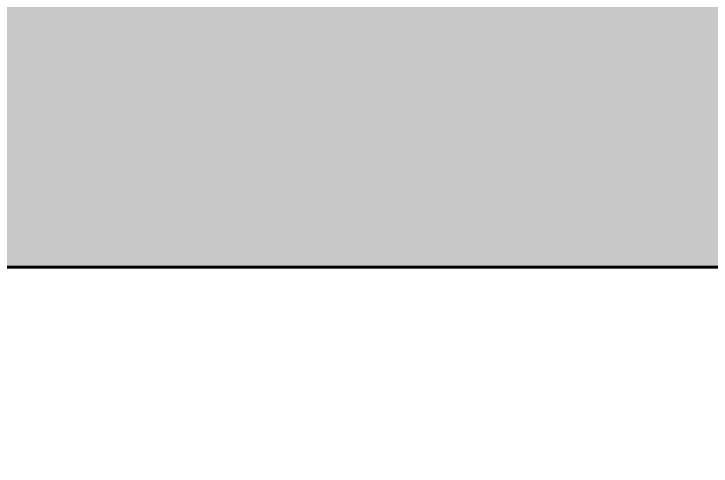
# Model space of a CAD drawing. Header units: inches. Extents: x -4169 to -1846, y 9706 to 12377.
# Drawn here: x -3435.303 to -3434.62, y 10352.77 to 10353.212 of the extents above; entities that cross this region are included whole.
import ezdxf

# ---------------------------------------------------------------- set-up
doc = ezdxf.new("R2010")
doc.units = ezdxf.units.IN
doc.header["$MEASUREMENT"] = 0
for name, color, linetype, lineweight in [('A-WALL-PATT-4', 111, 'Continuous', 9), ('I-WALL-3', 2, 'Continuous', 60), ('S-BEAM', 12, 'Continuous', 9)]:
    doc.layers.add(name, color=color, linetype=linetype, lineweight=lineweight)

# ---------------------------------------------------------------- blocks, each defined once
blk = doc.blocks.new('Dimension Lumber - LVL - 3_5X5_5-V118-ENLARGED RCP - 1ST FLOOR PLAN')
at = {"layer": 'S-BEAM'}
blk.add_hatch(color=256, dxfattribs=at).paths.add_polyline_path([(18.6, 1.175), (35.625, 1.175), (35.625, 1.75), (-43.625, 1.75), (-43.625, 1.175), (-41, 1.175), (-41, 1.425), (-39, 1.425), (-39, 1.175), (-24.375, 1.175), (-24.375, 1.73147), (18.6, 1.73147)], flags=0)

msp = doc.modelspace()

# ---------------------------------------------------------------- hatches: boundary and pattern name
at = {"layer": 'A-WALL-PATT-4'}
h = msp.add_hatch(dxfattribs=at)
h.set_pattern_fill('FP_1', color=256, style=0, pattern_type=2)
h.set_pattern_definition([(0, (0, 0), (20.48, 5.12), [0.845, -14.515, 0.845, -14.515, -81.92]), (0, (0, 0), (20.48, 5.12), [-30.72, 0.845, -29.875, 0.845, -14.515, -35.84]), (0, (0, 0), (20.48, 5.12), [-76.8, 0.845, -9.395, 0.845, -24.755]), (120, (7.68, 2.56), (-14.67405, 15.1762003), [0.845, -14.515, 0.845, -14.515, -81.92]), (120, (7.68, 2.56), (-14.67405, 15.1762003), [-30.72, 0.845, -29.875, 0.845, -14.515, -35.84]), (120, (7.68, 2.56), (-14.67405, 15.1762003), [-76.8, 0.845, -9.395, 0.845, -24.755]), (240, (10.24, 12.8), (-5.80595, -20.2962003), [0.845, -14.515, 0.845, -14.515, -81.92]), (240, (10.24, 12.8), (-5.80595, -20.2962003), [-30.72, 0.845, -29.875, 0.845, -14.515, -35.84]), (240, (10.24, 12.8), (-5.80595, -20.2962003), [-76.8, 0.845, -9.395, 0.845, -24.755])])
h.paths.add_polyline_path([(-3430.41801, 10352.4644), (-3417.79874, 10352.4644), (-3417.79874, 10352.9644), (-3454.92374, 10352.9644), (-3454.92374, 10352.4644), (-3435.32374, 10352.4644)], flags=0)
h.paths.add_polyline_path([(-3494.92374, 10352.4644), (-3494.92374, 10352.9644), (-3497.54874, 10352.9644), (-3497.54874, 10352.4644), (-3495.88251, 10352.4644)], flags=0)

# ---------------------------------------------------------------- linework, layer by layer
at = {"layer": 'I-WALL-3'}
msp.add_line((-3454.92374, 10352.9644), (-3418.29874, 10352.9644), dxfattribs=at)

# ---------------------------------------------------------------- block references
at = {"layer": 'S-BEAM'}
msp.add_blockref('Dimension Lumber - LVL - 3_5X5_5-V118-ENLARGED RCP - 1ST FLOOR PLAN', (-3453.92374, 10351.7894), dxfattribs=at)

doc.saveas('drawing.dxf')
